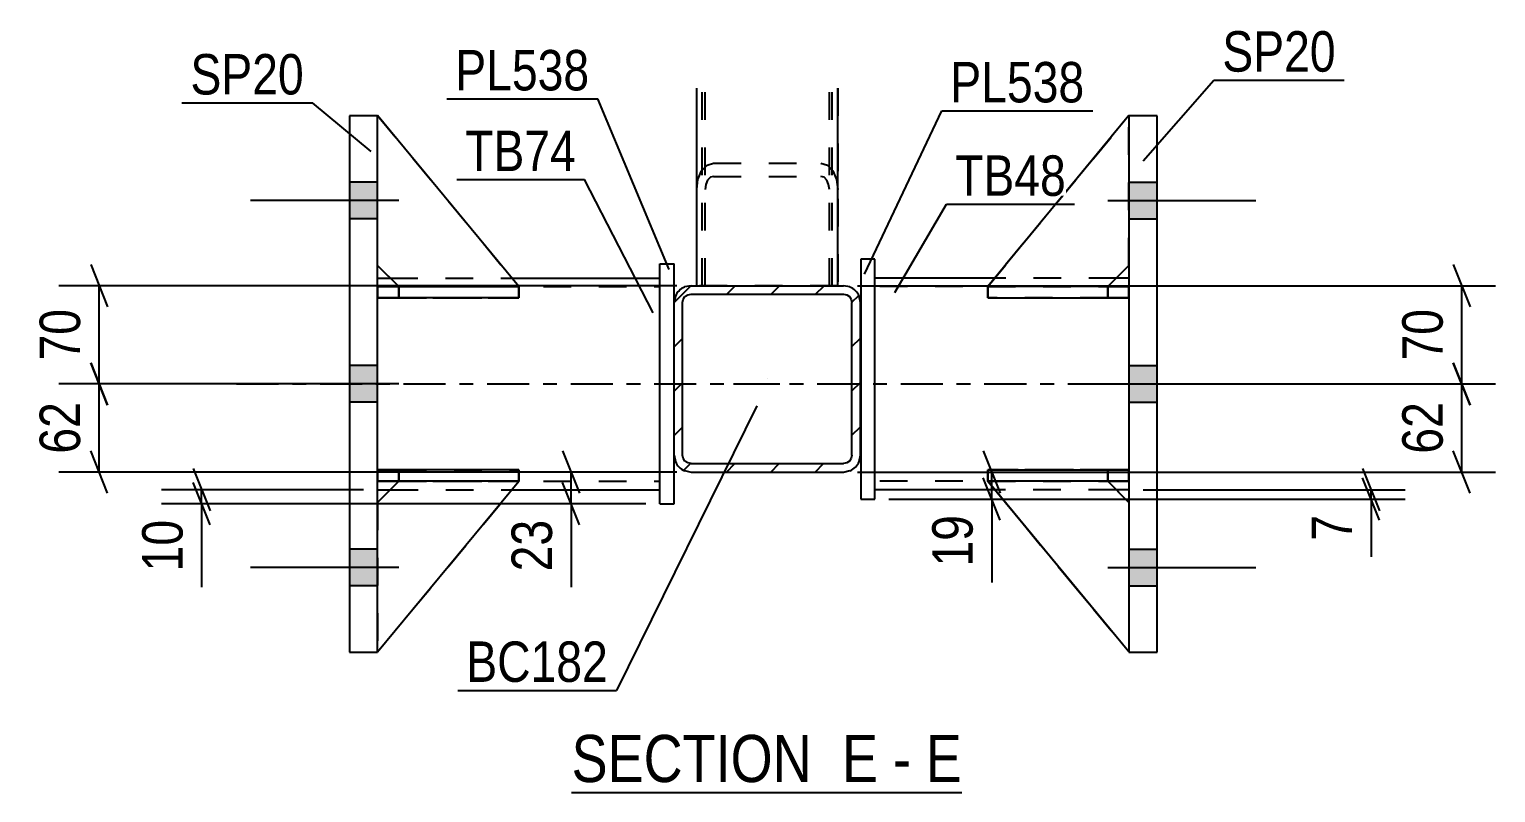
# Model space of a CAD drawing. Header units: millimetres. Extents: x 0 to 841, y 0 to 594.
# Drawn here: x 222.3 to 326.2, y 155.7 to 209.8 of the extents above; entities that cross this region are included whole.
import ezdxf

# ---------------------------------------------------------------- set-up
doc = ezdxf.new("R2010")
doc.units = ezdxf.units.MM
doc.linetypes.add('DXK_LINE_DOT2', pattern=[3.9198, 1.9599, -1.9599])
doc.linetypes.add('DXK_LINE_DOT3', pattern=[5.9187, 2.979, -0.9799, 0.9799, -0.9799])
doc.styles.add('Arial Narrow', font='ARIALN.TTF', dxfattribs={"height": 0.2})

# ---------------------------------------------------------------- blocks, each defined once
blk = doc.blocks.new('Unknown-814748373-16 - 6091')
at = {"color": 6, "linetype": 'Continuous'}
blk.add_line((260.73, 155.67), (288.38, 155.67), dxfattribs=at)
at = {"color": 0, "linetype": 'Continuous'}
for points in [[(278.84, 156.42), (278.84, 159.92), (260.73, 159.92), (260.73, 156.42)], [(282.45, 156.42), (282.45, 159.92), (279.89, 159.92), (279.89, 156.42)], [(284.77, 156.42), (284.77, 159.92), (283.5, 159.92), (283.5, 156.42)], [(288.38, 156.42), (288.38, 159.92), (285.82, 159.92), (285.82, 156.42)]]:
    blk.add_wipeout(points, dxfattribs=at)
at = {"color": 7, "linetype": 'Continuous', "style": 'Arial Narrow'}
for s, p in [('SECTION ', (260.73, 156.42)), ('E', (279.89, 156.42)), ('E', (285.82, 156.42)), ('-', (283.5, 156.42))]:
    blk.add_text(s, height=3.34, dxfattribs=at).set_placement(p)
blk = doc.blocks.new('Part-814748373-6192 - 6091')
at = {"color": 7, "linetype": 'DXK_LINE_DOT2'}
for p, q in [((269.59, 191.59), (269.59, 205.59)), ((269.99, 191.59), (269.99, 205.59)), ((279.19, 191.59), (279.19, 205.59)), ((279.59, 205.59), (279.59, 191.59)), ((279.59, 191.59), (269.59, 191.59))]:
    blk.add_line(p, q, dxfattribs=at)
blk = doc.blocks.new('Bolt-814748373-6168 - 6091')
at = {"linetype": 'Continuous'}
for points in [[(246.99, 196.33), (246.99, 198.93), (244.99, 198.93), (244.99, 196.33)], [(246.99, 196.33), (246.99, 198.93), (244.99, 198.93), (244.99, 196.33)], [(246.99, 196.33), (246.99, 198.93), (244.99, 198.93), (244.99, 196.33)], [(246.99, 183.33), (246.99, 185.93), (244.99, 185.93), (244.99, 183.33)], [(246.99, 183.33), (246.99, 185.93), (244.99, 185.93), (244.99, 183.33)], [(246.99, 170.33), (246.99, 172.93), (244.99, 172.93), (244.99, 170.33)], [(246.99, 170.33), (246.99, 172.93), (244.99, 172.93), (244.99, 170.33)], [(246.99, 170.33), (246.99, 172.93), (244.99, 172.93), (244.99, 170.33)]]:
    blk.add_hatch(color=1, dxfattribs=at).paths.add_polyline_path(points)
at = {"color": 1, "linetype": 'Continuous'}
for p, q in [((246.99, 198.93), (244.99, 198.93)), ((246.99, 198.93), (244.99, 198.93)), ((246.99, 198.93), (244.99, 198.93)), ((248.49, 197.63), (237.99, 197.63)), ((248.49, 197.63), (237.99, 197.63)), ((248.49, 197.63), (237.99, 197.63)), ((246.99, 196.33), (244.99, 196.33)), ((246.99, 196.33), (244.99, 196.33)), ((246.99, 196.33), (244.99, 196.33)), ((246.99, 185.93), (244.99, 185.93)), ((246.99, 185.93), (244.99, 185.93)), ((248.49, 184.63), (237.99, 184.63)), ((248.49, 184.63), (237.99, 184.63)), ((246.99, 183.33), (244.99, 183.33)), ((246.99, 183.33), (244.99, 183.33)), ((246.99, 172.93), (244.99, 172.93)), ((246.99, 172.93), (244.99, 172.93)), ((246.99, 172.93), (244.99, 172.93)), ((248.49, 171.63), (237.99, 171.63)), ((248.49, 171.63), (237.99, 171.63)), ((248.49, 171.63), (237.99, 171.63)), ((246.99, 170.33), (244.99, 170.33)), ((246.99, 170.33), (244.99, 170.33)), ((246.99, 170.33), (244.99, 170.33))]:
    blk.add_line(p, q, dxfattribs=at)
blk = doc.blocks.new('Part-814748373-6248 - 6091')
at = {"color": 2, "linetype": 'Continuous'}
for p, q in [((246.99, 177.74), (246.99, 178.54)), ((256.99, 178.54), (246.99, 178.54)), ((256.99, 177.74), (246.99, 177.74)), ((246.99, 177.74), (246.99, 177.74)), ((256.99, 177.74), (256.99, 178.54))]:
    blk.add_line(p, q, dxfattribs=at)
at = {"color": 7, "linetype": 'DXK_LINE_DOT2'}
for p, q in [((248.49, 178.54), (246.99, 178.54)), ((246.99, 177.74), (248.49, 177.74)), ((248.49, 177.74), (248.49, 178.54)), ((256.99, 178.54), (248.49, 178.54)), ((248.49, 177.74), (256.99, 177.74))]:
    blk.add_line(p, q, dxfattribs=at)
blk = doc.blocks.new('Part-814748373-6209 - 6091')
at = {"linetype": 'Continuous'}
h = blk.add_hatch(dxfattribs=at)
h.set_pattern_fill('', scale=0.7, style=0, pattern_type=0)
h.set_pattern_definition([(45, (269.1873, 191.5937), (-1.57154, 1.57154), [])])
h.paths.add_polyline_path([(279.99, 191.59), (269.19, 191.59), (268.73, 191.5), (268.34, 191.24), (268.08, 190.85), (267.99, 190.39), (267.99, 179.59), (268.08, 179.13), (268.34, 178.75), (268.73, 178.49), (269.19, 178.39), (279.99, 178.39), (280.45, 178.49), (280.84, 178.75), (281.1, 179.13), (281.19, 179.59), (281.19, 190.39), (281.1, 190.85), (280.84, 191.24), (280.45, 191.5)])
h.paths.add_polyline_path([(280.54, 190.62), (280.59, 190.39), (280.59, 179.59), (280.54, 179.36), (280.41, 179.17), (280.22, 179.04), (279.99, 178.99), (269.19, 178.99), (268.96, 179.04), (268.76, 179.17), (268.63, 179.36), (268.59, 179.59), (268.59, 190.39), (268.63, 190.62), (268.76, 190.82), (268.96, 190.95), (269.19, 190.99), (279.99, 190.99), (280.22, 190.95), (280.41, 190.82)])
at = {"color": 2, "linetype": 'Continuous'}
for p, q in [((269.19, 191.59), (268.73, 191.5)), ((269.19, 191.59), (279.99, 191.59)), ((280.45, 191.5), (279.99, 191.59)), ((268.08, 190.85), (267.99, 190.39)), ((267.99, 179.59), (267.99, 190.39)), ((268.59, 190.39), (268.63, 190.62)), ((268.59, 179.59), (268.59, 190.39)), ((268.63, 190.62), (268.76, 190.82)), ((268.76, 190.82), (268.96, 190.95)), ((268.96, 190.95), (269.19, 190.99)), ((269.19, 190.99), (279.99, 190.99)), ((279.99, 190.99), (280.22, 190.95)), ((280.22, 190.95), (280.41, 190.82)), ((280.41, 190.82), (280.54, 190.62)), ((280.54, 190.62), (280.59, 190.39)), ((280.59, 179.59), (280.59, 190.39)), ((281.19, 190.39), (281.1, 190.85)), ((281.19, 179.59), (281.19, 190.39)), ((267.99, 179.59), (268.08, 179.13)), ((268.63, 179.36), (268.59, 179.59)), ((268.76, 179.17), (268.63, 179.36)), ((268.96, 179.04), (268.76, 179.17)), ((269.19, 178.99), (268.96, 179.04)), ((269.19, 178.99), (279.99, 178.99)), ((280.22, 179.04), (279.99, 178.99)), ((280.41, 179.17), (280.22, 179.04)), ((280.54, 179.36), (280.41, 179.17)), ((280.59, 179.59), (280.54, 179.36)), ((281.1, 179.13), (281.19, 179.59)), ((268.73, 178.49), (269.19, 178.39)), ((269.19, 178.39), (279.99, 178.39)), ((279.99, 178.39), (280.45, 178.49))]:
    blk.add_line(p, q, dxfattribs=at)
at = {"color": 7, "linetype": 'DXK_LINE_DOT3'}
blk.add_line((274.59, 184.99), (274.59, 184.99), dxfattribs=at)
at = {"color": 2, "linetype": 'Continuous'}
for centre, start, end in [((269.19, 190.39), 112.5, 157.5), ((279.99, 190.39), 22.5, 67.5), ((269.19, 179.59), 202.5, 247.5), ((279.99, 179.59), 292.5, 337.5)]:
    blk.add_arc(centre, 1.2, start, end, dxfattribs=at)
blk = doc.blocks.new('Part-814748373-6193 - 6091')
at = {"color": 2, "linetype": 'Continuous'}
for p, q in [((269.59, 191.59), (269.59, 205.59)), ((279.59, 191.59), (279.59, 205.59))]:
    blk.add_line(p, q, dxfattribs=at)
at = {"color": 7, "linetype": 'DXK_LINE_DOT2'}
for p, q in [((270.19, 191.59), (270.19, 205.59)), ((278.99, 191.59), (278.99, 205.59)), ((269.68, 199.12), (269.94, 199.73)), ((269.94, 199.73), (270.33, 200.13)), ((270.33, 200.13), (270.79, 200.27)), ((270.79, 200.27), (278.39, 200.27)), ((278.39, 200.27), (278.85, 200.13)), ((278.85, 200.13), (279.24, 199.73)), ((279.24, 199.73), (279.5, 199.12)), ((269.59, 198.41), (269.68, 199.12)), ((270.23, 198.77), (270.19, 198.41)), ((270.36, 199.07), (270.23, 198.77)), ((270.56, 199.27), (270.36, 199.07)), ((270.79, 199.34), (270.56, 199.27)), ((270.79, 199.34), (278.39, 199.34)), ((278.62, 199.27), (278.39, 199.34)), ((278.81, 199.07), (278.62, 199.27)), ((278.94, 198.77), (278.81, 199.07)), ((278.99, 198.41), (278.94, 198.77)), ((279.5, 199.12), (279.59, 198.41)), ((269.59, 191.59), (279.59, 191.59))]:
    blk.add_line(p, q, dxfattribs=at)
blk = doc.blocks.new('Part-814748373-6233 - 6091')
at = {"color": 2, "linetype": 'Continuous'}
for p, q in [((246.99, 192.13), (247.88, 192.13)), ((256.49, 192.13), (266.99, 192.13)), ((246.99, 177.13), (247.89, 177.13)), ((256.5, 177.13), (266.99, 177.13))]:
    blk.add_line(p, q, dxfattribs=at)
at = {"color": 7, "linetype": 'DXK_LINE_DOT2'}
for p, q in [((246.99, 177.13), (246.99, 192.13)), ((246.99, 191.53), (266.99, 191.53)), ((247.88, 192.13), (256.49, 192.13)), ((266.99, 177.13), (266.99, 192.13)), ((246.99, 177.73), (266.99, 177.73)), ((247.89, 177.13), (256.5, 177.13))]:
    blk.add_line(p, q, dxfattribs=at)
at = {"color": 7, "linetype": 'DXK_LINE_DOT3'}
blk.add_line((236.99, 184.63), (276.99, 184.63), dxfattribs=at)
blk = doc.blocks.new('Bolt-814748373-6169 - 6091')
at = {"linetype": 'Continuous'}
for points in [[(302.21, 196.33), (302.21, 198.93), (300.21, 198.93), (300.21, 196.33)], [(302.21, 196.33), (302.21, 198.93), (300.21, 198.93), (300.21, 196.33)], [(302.21, 196.33), (302.21, 198.93), (300.21, 198.93), (300.21, 196.33)], [(302.21, 183.33), (302.21, 185.93), (300.21, 185.93), (300.21, 183.33)], [(302.21, 183.33), (302.21, 185.93), (300.21, 185.93), (300.21, 183.33)], [(302.21, 170.33), (302.21, 172.93), (300.21, 172.93), (300.21, 170.33)], [(302.21, 170.33), (302.21, 172.93), (300.21, 172.93), (300.21, 170.33)], [(302.21, 170.33), (302.21, 172.93), (300.21, 172.93), (300.21, 170.33)]]:
    blk.add_hatch(color=1, dxfattribs=at).paths.add_polyline_path(points)
at = {"color": 1, "linetype": 'Continuous'}
for p, q in [((300.21, 198.93), (302.21, 198.93)), ((300.21, 198.93), (302.21, 198.93)), ((300.21, 198.93), (302.21, 198.93)), ((298.71, 197.63), (309.21, 197.63)), ((298.71, 197.63), (309.21, 197.63)), ((298.71, 197.63), (309.21, 197.63)), ((300.21, 196.33), (302.21, 196.33)), ((300.21, 196.33), (302.21, 196.33)), ((300.21, 196.33), (302.21, 196.33)), ((300.21, 185.93), (302.21, 185.93)), ((300.21, 185.93), (302.21, 185.93)), ((298.71, 184.63), (309.21, 184.63)), ((298.71, 184.63), (309.21, 184.63)), ((300.21, 183.33), (302.21, 183.33)), ((300.21, 183.33), (302.21, 183.33)), ((300.21, 172.93), (302.21, 172.93)), ((300.21, 172.93), (302.21, 172.93)), ((300.21, 172.93), (302.21, 172.93)), ((298.71, 171.63), (309.21, 171.63)), ((298.71, 171.63), (309.21, 171.63)), ((298.71, 171.63), (309.21, 171.63)), ((300.21, 170.33), (302.21, 170.33)), ((300.21, 170.33), (302.21, 170.33)), ((300.21, 170.33), (302.21, 170.33))]:
    blk.add_line(p, q, dxfattribs=at)
blk = doc.blocks.new('Part-814748373-6218 - 6091')
at = {"color": 2, "linetype": 'Continuous'}
for p, q in [((290.71, 192.13), (282.21, 192.13)), ((300.21, 192.13), (299.32, 192.13)), ((290.7, 177.13), (282.21, 177.13)), ((300.21, 177.13), (299.3, 177.13))]:
    blk.add_line(p, q, dxfattribs=at)
at = {"color": 7, "linetype": 'DXK_LINE_DOT2'}
for p, q in [((282.21, 177.13), (282.21, 192.13)), ((300.21, 191.53), (282.21, 191.53)), ((299.32, 192.13), (290.71, 192.13)), ((300.21, 192.13), (300.21, 177.13)), ((300.21, 177.73), (282.21, 177.73)), ((299.3, 177.13), (290.7, 177.13))]:
    blk.add_line(p, q, dxfattribs=at)
at = {"color": 7, "linetype": 'DXK_LINE_DOT3'}
blk.add_line((272.21, 184.63), (310.21, 184.63), dxfattribs=at)
blk = doc.blocks.new('Part-814748373-6223 - 6091')
at = {"color": 2, "linetype": 'Continuous'}
for p, q in [((282.21, 193.47), (281.21, 193.47)), ((281.21, 193.47), (281.21, 176.47)), ((282.21, 176.47), (282.21, 193.47)), ((281.21, 176.47), (282.21, 176.47))]:
    blk.add_line(p, q, dxfattribs=at)
blk = doc.blocks.new('Part-814748373-6228 - 6091')
at = {"color": 2, "linetype": 'Continuous'}
for p, q in [((266.99, 176.14), (266.99, 193.14)), ((266.99, 193.14), (267.99, 193.14)), ((267.99, 190.39), (267.99, 193.14)), ((267.99, 176.14), (267.99, 179.59)), ((266.99, 176.14), (267.99, 176.14))]:
    blk.add_line(p, q, dxfattribs=at)
at = {"color": 7, "linetype": 'DXK_LINE_DOT2'}
blk.add_line((267.99, 179.59), (267.99, 190.39), dxfattribs=at)
blk = doc.blocks.new('Part-814748373-6234 - 6091')
at = {"color": 2, "linetype": 'Continuous'}
for p, q in [((290.21, 177.73), (290.21, 177.73)), ((298.71, 177.73), (290.21, 177.73)), ((300.21, 165.64), (290.21, 177.73)), ((298.71, 177.73), (298.71, 177.73)), ((298.71, 177.73), (300.21, 176.23))]:
    blk.add_line(p, q, dxfattribs=at)
at = {"color": 7, "linetype": 'DXK_LINE_DOT2'}
for p, q in [((290.21, 177.73), (298.71, 177.73)), ((300.21, 165.64), (290.21, 177.73)), ((298.71, 177.73), (300.21, 176.23)), ((300.21, 176.23), (300.21, 165.64))]:
    blk.add_line(p, q, dxfattribs=at)
blk = doc.blocks.new('Part-814748373-6235 - 6091')
at = {"color": 7, "linetype": 'DXK_LINE_DOT2'}
for p, q in [((290.21, 177.73), (298.71, 177.73)), ((300.21, 165.64), (290.21, 177.73)), ((290.21, 177.73), (290.21, 177.73)), ((298.71, 177.73), (290.21, 177.73)), ((290.21, 177.73), (300.21, 165.64)), ((298.71, 177.73), (300.21, 176.23)), ((298.71, 177.73), (298.71, 177.73)), ((300.21, 176.23), (298.71, 177.73)), ((300.21, 176.23), (300.21, 165.64))]:
    blk.add_line(p, q, dxfattribs=at)
blk = doc.blocks.new('Part-814748373-6236 - 6091')
at = {"color": 2, "linetype": 'Continuous'}
for p, q in [((300.21, 203.64), (290.21, 191.53)), ((300.21, 203.63), (300.21, 203.64)), ((300.21, 203.64), (300.21, 203.64)), ((298.72, 191.54), (300.21, 193.03)), ((291.46, 191.53), (290.21, 191.53)), ((290.21, 191.53), (290.21, 191.53))]:
    blk.add_line(p, q, dxfattribs=at)
at = {"color": 7, "linetype": 'DXK_LINE_DOT2'}
for p, q in [((300.21, 203.64), (290.21, 191.53)), ((300.21, 193.03), (300.21, 203.63)), ((298.71, 191.53), (300.21, 193.03)), ((298.71, 191.53), (290.21, 191.53)), ((298.71, 191.53), (291.46, 191.53)), ((298.71, 191.53), (298.72, 191.54)), ((298.71, 191.53), (298.71, 191.53))]:
    blk.add_line(p, q, dxfattribs=at)
blk = doc.blocks.new('Part-814748373-6237 - 6091')
at = {"color": 7, "linetype": 'DXK_LINE_DOT2'}
for p, q in [((300.21, 203.64), (290.21, 191.53)), ((290.21, 191.53), (300.21, 203.64)), ((300.21, 193.03), (300.21, 203.64)), ((298.71, 191.53), (300.21, 193.03)), ((298.71, 191.53), (300.21, 193.03)), ((290.21, 191.53), (298.71, 191.53)), ((290.21, 191.53), (290.21, 191.53)), ((298.71, 191.53), (290.21, 191.53)), ((298.71, 191.53), (298.71, 191.53))]:
    blk.add_line(p, q, dxfattribs=at)
blk = doc.blocks.new('Part-814748373-6238 - 6091')
at = {"color": 7, "linetype": 'DXK_LINE_DOT2'}
for p, q in [((290.21, 177.74), (290.21, 178.54)), ((290.21, 178.54), (298.71, 178.54)), ((300.21, 178.54), (290.21, 178.54)), ((298.71, 177.74), (290.21, 177.74)), ((290.21, 177.74), (300.21, 177.74)), ((298.71, 177.74), (298.71, 178.54)), ((298.71, 178.54), (300.21, 178.54)), ((300.21, 177.74), (298.71, 177.74)), ((300.21, 177.74), (300.21, 178.54)), ((300.21, 177.74), (300.21, 178.54)), ((300.21, 178.54), (300.21, 178.54)), ((300.21, 177.74), (300.21, 177.74))]:
    blk.add_line(p, q, dxfattribs=at)
blk = doc.blocks.new('Part-814748373-6239 - 6091')
at = {"color": 7, "linetype": 'DXK_LINE_DOT2'}
for p, q in [((290.21, 190.74), (290.21, 191.54)), ((290.21, 191.54), (298.71, 191.54)), ((300.21, 191.54), (290.21, 191.54)), ((298.71, 190.74), (298.71, 191.54)), ((298.71, 191.54), (300.21, 191.54)), ((300.21, 190.74), (300.21, 191.54)), ((300.21, 190.74), (300.21, 191.54)), ((300.21, 191.54), (300.21, 191.54)), ((298.71, 190.74), (290.21, 190.74)), ((290.21, 190.74), (300.21, 190.74)), ((300.21, 190.74), (298.71, 190.74)), ((300.21, 190.74), (300.21, 190.74))]:
    blk.add_line(p, q, dxfattribs=at)
blk = doc.blocks.new('Part-814748373-6240 - 6091')
at = {"color": 2, "linetype": 'Continuous'}
for p, q in [((290.21, 178.54), (300.21, 178.54)), ((290.21, 178.54), (290.21, 177.74)), ((300.21, 177.74), (290.21, 177.74)), ((300.21, 178.54), (300.21, 178.54)), ((300.21, 177.74), (300.21, 178.54))]:
    blk.add_line(p, q, dxfattribs=at)
at = {"color": 7, "linetype": 'DXK_LINE_DOT2'}
for p, q in [((298.71, 178.54), (290.21, 178.54)), ((290.21, 177.74), (298.71, 177.74)), ((300.21, 178.54), (298.71, 178.54)), ((298.71, 178.54), (298.71, 177.74)), ((298.71, 177.74), (300.21, 177.74)), ((300.21, 178.54), (300.21, 178.54))]:
    blk.add_line(p, q, dxfattribs=at)
blk = doc.blocks.new('Part-814748373-6241 - 6091')
at = {"color": 2, "linetype": 'Continuous'}
for p, q in [((290.22, 191.54), (290.21, 191.54)), ((290.21, 191.54), (290.21, 190.74)), ((300.21, 191.54), (291.46, 191.54)), ((300.21, 191.54), (300.21, 191.54)), ((300.21, 191.54), (300.21, 190.74)), ((290.21, 190.74), (300.21, 190.74))]:
    blk.add_line(p, q, dxfattribs=at)
at = {"color": 7, "linetype": 'DXK_LINE_DOT2'}
for p, q in [((291.46, 191.54), (290.22, 191.54)), ((298.71, 191.54), (290.22, 191.54)), ((298.71, 191.54), (300.21, 191.54)), ((298.71, 191.54), (298.71, 190.74)), ((300.21, 191.54), (300.21, 191.54)), ((290.21, 190.74), (298.71, 190.74)), ((298.71, 190.74), (300.21, 190.74))]:
    blk.add_line(p, q, dxfattribs=at)
blk = doc.blocks.new('Part-814748373-6242 - 6091')
at = {"color": 2, "linetype": 'Continuous'}
for p, q in [((248.49, 177.73), (246.99, 176.23)), ((246.99, 165.64), (256.99, 177.73)), ((256.99, 177.73), (248.49, 177.73)), ((248.49, 177.73), (248.49, 177.73)), ((256.99, 177.73), (256.99, 177.73))]:
    blk.add_line(p, q, dxfattribs=at)
at = {"color": 7, "linetype": 'DXK_LINE_DOT2'}
for p, q in [((246.99, 176.23), (248.49, 177.73)), ((246.99, 165.64), (256.99, 177.73)), ((248.49, 177.73), (256.99, 177.73)), ((246.99, 176.23), (246.99, 165.64))]:
    blk.add_line(p, q, dxfattribs=at)
blk = doc.blocks.new('Part-814748373-6243 - 6091')
at = {"color": 7, "linetype": 'DXK_LINE_DOT2'}
for p, q in [((248.49, 177.73), (246.99, 176.23)), ((246.99, 165.64), (256.99, 177.73)), ((246.99, 176.23), (248.49, 177.73)), ((246.99, 165.64), (256.99, 177.73)), ((256.99, 177.73), (248.49, 177.73)), ((248.49, 177.73), (248.49, 177.73)), ((248.49, 177.73), (256.99, 177.73)), ((256.99, 177.73), (256.99, 177.73)), ((246.99, 176.23), (246.99, 165.64))]:
    blk.add_line(p, q, dxfattribs=at)
blk = doc.blocks.new('Part-814748373-6244 - 6091')
at = {"color": 2, "linetype": 'Continuous'}
for p, q in [((246.99, 203.64), (246.99, 203.64)), ((246.99, 203.64), (246.99, 203.63)), ((256.99, 191.53), (246.99, 203.64)), ((248.48, 191.54), (246.99, 193.03)), ((255.74, 191.53), (256.99, 191.53)), ((256.99, 191.53), (256.99, 191.53))]:
    blk.add_line(p, q, dxfattribs=at)
at = {"color": 7, "linetype": 'DXK_LINE_DOT2'}
for p, q in [((246.99, 203.64), (256.99, 191.53)), ((246.99, 193.03), (246.99, 203.63)), ((248.49, 191.53), (246.99, 193.03)), ((248.49, 191.53), (248.48, 191.54)), ((256.99, 191.53), (248.49, 191.53)), ((248.49, 191.53), (248.49, 191.53)), ((248.49, 191.53), (255.74, 191.53))]:
    blk.add_line(p, q, dxfattribs=at)
blk = doc.blocks.new('Part-814748373-6245 - 6091')
at = {"color": 7, "linetype": 'DXK_LINE_DOT2'}
for p, q in [((246.99, 193.03), (246.99, 203.64)), ((246.99, 203.64), (256.99, 191.53)), ((246.99, 203.64), (256.99, 191.53)), ((248.49, 191.53), (246.99, 193.03)), ((248.49, 191.53), (246.99, 193.03)), ((256.99, 191.53), (248.49, 191.53)), ((248.49, 191.53), (248.49, 191.53)), ((248.49, 191.53), (256.99, 191.53)), ((256.99, 191.53), (256.99, 191.53))]:
    blk.add_line(p, q, dxfattribs=at)
blk = doc.blocks.new('Part-814748373-6246 - 6091')
at = {"color": 7, "linetype": 'DXK_LINE_DOT2'}
for p, q in [((246.99, 178.54), (248.49, 178.54)), ((256.99, 178.54), (246.99, 178.54)), ((246.99, 178.54), (246.99, 178.54)), ((246.99, 178.54), (246.99, 177.74)), ((246.99, 178.54), (246.99, 177.74)), ((248.49, 177.74), (246.99, 177.74)), ((246.99, 177.74), (256.99, 177.74)), ((246.99, 177.74), (246.99, 177.74)), ((248.49, 178.54), (256.99, 178.54)), ((248.49, 178.54), (248.49, 177.74)), ((256.99, 177.74), (248.49, 177.74)), ((256.99, 178.54), (256.99, 177.74))]:
    blk.add_line(p, q, dxfattribs=at)
blk = doc.blocks.new('Part-814748373-6247 - 6091')
at = {"color": 7, "linetype": 'DXK_LINE_DOT2'}
for p, q in [((246.99, 191.54), (248.49, 191.54)), ((256.75, 191.54), (246.99, 191.54)), ((246.99, 191.54), (246.99, 191.54)), ((246.99, 191.54), (246.99, 190.74)), ((246.99, 191.54), (246.99, 190.74)), ((248.49, 191.54), (256.99, 191.54)), ((248.49, 191.54), (248.49, 190.74)), ((256.99, 191.54), (256.99, 190.74)), ((248.49, 190.74), (246.99, 190.74)), ((246.99, 190.74), (256.99, 190.74)), ((246.99, 190.74), (246.99, 190.74)), ((256.99, 190.74), (248.49, 190.74))]:
    blk.add_line(p, q, dxfattribs=at)
blk = doc.blocks.new('Part-814748373-6249 - 6091')
at = {"color": 2, "linetype": 'Continuous'}
for p, q in [((246.99, 190.74), (246.99, 191.54)), ((246.99, 191.54), (255.74, 191.54)), ((256.99, 191.54), (256.98, 191.54)), ((256.99, 190.74), (256.99, 191.54)), ((256.99, 190.74), (246.99, 190.74)), ((246.99, 190.74), (246.99, 190.74))]:
    blk.add_line(p, q, dxfattribs=at)
at = {"color": 7, "linetype": 'DXK_LINE_DOT2'}
for p, q in [((248.49, 191.54), (246.99, 191.54)), ((248.49, 190.74), (248.49, 191.54)), ((248.49, 191.54), (256.98, 191.54)), ((246.99, 190.74), (248.49, 190.74)), ((248.49, 190.74), (256.99, 190.74))]:
    blk.add_line(p, q, dxfattribs=at)
blk = doc.blocks.new('Part-814748373-6254 - 6091')
at = {"color": 2, "linetype": 'Continuous'}
for p, q in [((302.21, 203.63), (300.21, 203.63)), ((300.21, 203.63), (300.21, 165.63)), ((302.21, 165.63), (302.21, 203.63)), ((300.21, 165.63), (302.21, 165.63))]:
    blk.add_line(p, q, dxfattribs=at)
blk = doc.blocks.new('Part-814748373-6259 - 6091')
at = {"color": 2, "linetype": 'Continuous'}
for p, q in [((244.99, 203.63), (244.99, 165.63)), ((246.99, 203.63), (244.99, 203.63)), ((246.99, 165.63), (246.99, 203.63)), ((244.99, 165.63), (246.99, 165.63))]:
    blk.add_line(p, q, dxfattribs=at)
blk = doc.blocks.new('StraightDimension-814748373-6296 - 6091')
at = {"color": 7, "linetype": 'Continuous'}
for p, q in [((323.19, 186.13), (324.39, 183.13)), ((307.71, 184.63), (326.19, 184.63)), ((323.79, 178.39), (323.79, 184.63)), ((324.39, 176.89), (323.19, 179.89)), ((280.99, 178.39), (326.19, 178.39))]:
    blk.add_line(p, q, dxfattribs=at)
at = {"color": 0}
blk.add_wipeout([(323.04, 183.94), (318.84, 183.94), (318.84, 179.09), (323.04, 179.09)], dxfattribs=at)
at = {"color": 3, "style": 'Arial Narrow'}
blk.add_text('62', height=2.863, rotation=90.0002, dxfattribs=at).set_placement((322.44, 179.69))
blk = doc.blocks.new('StraightDimension-814748373-6385 - 6091')
at = {"color": 7, "linetype": 'Continuous'}
for p, q in [((289.89, 179.89), (291.09, 176.89)), ((280.99, 178.39), (292.89, 178.39)), ((291.09, 174.97), (289.89, 177.97)), ((290.49, 176.47), (290.49, 178.39)), ((283.21, 176.47), (292.89, 176.47)), ((290.49, 176.47), (290.49, 170.57)), ((290.49, 176.47), (290.49, 170.57))]:
    blk.add_line(p, q, dxfattribs=at)
at = {"color": 0}
blk.add_wipeout([(289.74, 175.95), (285.54, 175.95), (285.54, 171.09), (289.74, 171.09)], dxfattribs=at)
at = {"color": 3, "style": 'Arial Narrow'}
blk.add_text('19', height=2.863, rotation=90.0002, dxfattribs=at).set_placement((289.14, 171.69))
blk = doc.blocks.new('StraightDimension-814748373-6333 - 6091')
at = {"color": 7, "linetype": 'Continuous'}
for p, q in [((226.66, 186.13), (227.86, 183.13)), ((239.49, 184.63), (224.41, 184.63)), ((227.26, 178.39), (227.26, 184.63)), ((227.86, 176.89), (226.66, 179.89)), ((268.19, 178.39), (224.41, 178.39))]:
    blk.add_line(p, q, dxfattribs=at)
at = {"color": 0}
blk.add_wipeout([(226.51, 183.94), (222.31, 183.94), (222.31, 179.09), (226.51, 179.09)], dxfattribs=at)
at = {"color": 3, "style": 'Arial Narrow'}
blk.add_text('62', height=2.863, rotation=90.0002, dxfattribs=at).set_placement((225.91, 179.69))
blk = doc.blocks.new('StraightDimension-814748373-6278 - 6091')
at = {"color": 7, "linetype": 'Continuous'}
for p, q in [((323.19, 193.09), (324.39, 190.09)), ((280.99, 191.59), (326.19, 191.59)), ((323.79, 184.63), (323.79, 191.59)), ((324.39, 183.13), (323.19, 186.13)), ((307.71, 184.63), (326.19, 184.63))]:
    blk.add_line(p, q, dxfattribs=at)
at = {"color": 0}
blk.add_wipeout([(323.04, 190.54), (318.84, 190.54), (318.84, 185.69), (323.04, 185.69)], dxfattribs=at)
at = {"color": 3, "style": 'Arial Narrow'}
blk.add_text('70', height=2.863, rotation=90.0002, dxfattribs=at).set_placement((322.44, 186.29))
blk = doc.blocks.new('StraightDimension-814748373-6352 - 6091')
at = {"color": 7, "linetype": 'Continuous'}
for p, q in [((316.77, 178.63), (317.97, 175.63)), ((317.97, 174.97), (316.77, 177.97)), ((301.21, 177.13), (319.77, 177.13)), ((317.37, 176.47), (317.37, 177.13)), ((283.21, 176.47), (319.77, 176.47)), ((317.37, 176.47), (317.37, 172.39)), ((317.37, 176.47), (317.37, 172.39))]:
    blk.add_line(p, q, dxfattribs=at)
at = {"color": 0}
blk.add_wipeout([(316.62, 175.95), (312.42, 175.95), (312.42, 172.92), (316.62, 172.92)], dxfattribs=at)
at = {"color": 3, "style": 'Arial Narrow'}
blk.add_text('7', height=2.86, rotation=90.0002, dxfattribs=at).set_placement((316.02, 173.52))
blk = doc.blocks.new('StraightDimension-814748373-6363 - 6091')
at = {"color": 7, "linetype": 'Continuous'}
for p, q in [((233.92, 178.63), (235.12, 175.63)), ((235.12, 174.64), (233.92, 177.64)), ((245.99, 177.13), (231.67, 177.13)), ((234.52, 176.14), (234.52, 177.13)), ((265.99, 176.14), (231.67, 176.14)), ((234.52, 176.14), (234.52, 170.23)), ((234.52, 176.14), (234.52, 170.23))]:
    blk.add_line(p, q, dxfattribs=at)
at = {"color": 0}
blk.add_wipeout([(233.77, 175.61), (229.57, 175.61), (229.57, 170.75), (233.77, 170.75)], dxfattribs=at)
at = {"color": 3, "style": 'Arial Narrow'}
blk.add_text('10', height=2.863, rotation=90.0002, dxfattribs=at).set_placement((233.17, 171.35))
blk = doc.blocks.new('StraightDimension-814748373-6374 - 6091')
at = {"color": 7, "linetype": 'Continuous'}
for p, q in [((260.09, 179.89), (261.29, 176.89)), ((268.19, 178.39), (257.84, 178.39)), ((261.29, 174.64), (260.09, 177.64)), ((260.69, 176.14), (260.69, 178.39)), ((265.99, 176.14), (257.84, 176.14)), ((260.69, 176.14), (260.69, 170.23)), ((260.69, 176.14), (260.69, 170.23))]:
    blk.add_line(p, q, dxfattribs=at)
at = {"color": 0}
blk.add_wipeout([(259.94, 175.61), (255.74, 175.61), (255.74, 170.75), (259.94, 170.75)], dxfattribs=at)
at = {"color": 3, "style": 'Arial Narrow'}
blk.add_text('23', height=2.863, rotation=90.0002, dxfattribs=at).set_placement((259.34, 171.35))
blk = doc.blocks.new('StraightDimension-814748373-6314 - 6091')
at = {"color": 7, "linetype": 'Continuous'}
for p, q in [((226.66, 193.09), (227.86, 190.09)), ((268.19, 191.59), (224.41, 191.59)), ((227.26, 184.63), (227.26, 191.59)), ((227.86, 183.13), (226.66, 186.13)), ((239.49, 184.63), (224.41, 184.63))]:
    blk.add_line(p, q, dxfattribs=at)
at = {"color": 0}
blk.add_wipeout([(226.51, 190.54), (222.31, 190.54), (222.31, 185.69), (226.51, 185.69)], dxfattribs=at)
at = {"color": 3, "style": 'Arial Narrow'}
blk.add_text('70', height=2.863, rotation=90.0002, dxfattribs=at).set_placement((225.91, 186.29))
blk = doc.blocks.new('Mark-814748373-6205 - 6091')
at = {"color": 30, "linetype": 'Continuous'}
for p in [(273.86, 183.07), (252.67, 162.92)]:
    blk.add_line(p, (263.92, 162.92), dxfattribs=at)
at = {"color": 0}
blk.add_wipeout([(263.32, 163.52), (263.32, 166.52), (253.27, 166.52), (253.27, 163.52)], dxfattribs=at)
blk.add_wipeout([(263.32, 163.52), (263.32, 166.52), (253.27, 166.52), (253.27, 163.52)], dxfattribs=at)
at = {"color": 3, "style": 'Arial Narrow'}
blk.add_text('BC182', height=2.863, dxfattribs=at).set_placement((253.27, 163.52))
blk = doc.blocks.new('Mark-814748373-6214 - 6091')
at = {"color": 30, "linetype": 'Continuous'}
for p, q in [((283.62, 191.12), (287.3, 197.36)), ((287.3, 197.36), (296.36, 197.36))]:
    blk.add_line(p, q, dxfattribs=at)
at = {"color": 0}
blk.add_wipeout([(295.76, 197.96), (295.76, 200.96), (287.9, 200.96), (287.9, 197.96)], dxfattribs=at)
blk.add_wipeout([(295.76, 197.96), (295.76, 200.96), (287.9, 200.96), (287.9, 197.96)], dxfattribs=at)
at = {"color": 3, "style": 'Arial Narrow'}
blk.add_text('TB48', height=2.863, dxfattribs=at).set_placement((287.9, 197.96))
blk = doc.blocks.new('Mark-814748373-6219 - 6091')
at = {"color": 30, "linetype": 'Continuous'}
for p, q in [((281.47, 192.41), (286.96, 203.98)), ((286.96, 203.98), (297.66, 203.98))]:
    blk.add_line(p, q, dxfattribs=at)
at = {"color": 0}
blk.add_wipeout([(297.06, 204.58), (297.06, 207.58), (287.56, 207.58), (287.56, 204.58)], dxfattribs=at)
blk.add_wipeout([(297.06, 204.58), (297.06, 207.58), (287.56, 207.58), (287.56, 204.58)], dxfattribs=at)
at = {"color": 3, "style": 'Arial Narrow'}
blk.add_text('PL538', height=2.863, dxfattribs=at).set_placement((287.56, 204.58))
blk = doc.blocks.new('Mark-814748373-6224 - 6091')
at = {"color": 30, "linetype": 'Continuous'}
for p in [(251.89, 204.83), (267.65, 192.75)]:
    blk.add_line(p, (262.59, 204.83), dxfattribs=at)
at = {"color": 0}
blk.add_wipeout([(261.99, 205.43), (261.99, 208.43), (252.49, 208.43), (252.49, 205.43)], dxfattribs=at)
blk.add_wipeout([(261.99, 205.43), (261.99, 208.43), (252.49, 208.43), (252.49, 205.43)], dxfattribs=at)
at = {"color": 3, "style": 'Arial Narrow'}
blk.add_text('PL538', height=2.863, dxfattribs=at).set_placement((252.49, 205.43))
blk = doc.blocks.new('Mark-814748373-6229 - 6091')
at = {"color": 30, "linetype": 'Continuous'}
for p in [(252.59, 199.11), (266.51, 189.67)]:
    blk.add_line(p, (261.65, 199.11), dxfattribs=at)
at = {"color": 0}
blk.add_wipeout([(261.05, 199.71), (261.05, 202.71), (253.19, 202.71), (253.19, 199.71)], dxfattribs=at)
blk.add_wipeout([(261.05, 199.71), (261.05, 202.71), (253.19, 202.71), (253.19, 199.71)], dxfattribs=at)
at = {"color": 3, "style": 'Arial Narrow'}
blk.add_text('TB74', height=2.863, dxfattribs=at).set_placement((253.19, 199.71))
blk = doc.blocks.new('Mark-814748373-6250 - 6091')
at = {"color": 30, "linetype": 'Continuous'}
for p, q in [((301.21, 200.43), (306.23, 206.16)), ((306.23, 206.16), (315.47, 206.16))]:
    blk.add_line(p, q, dxfattribs=at)
at = {"color": 0}
blk.add_wipeout([(314.87, 206.76), (314.87, 209.76), (306.83, 209.76), (306.83, 206.76)], dxfattribs=at)
blk.add_wipeout([(314.87, 206.76), (314.87, 209.76), (306.83, 209.76), (306.83, 206.76)], dxfattribs=at)
at = {"color": 3, "style": 'Arial Narrow'}
blk.add_text('SP20', height=2.863, dxfattribs=at).set_placement((306.83, 206.76))
blk = doc.blocks.new('Mark-814748373-6255 - 6091')
at = {"color": 30, "linetype": 'Continuous'}
for p in [(233.13, 204.54), (246.53, 201.11)]:
    blk.add_line(p, (242.37, 204.54), dxfattribs=at)
at = {"color": 0}
blk.add_wipeout([(241.77, 205.14), (241.77, 208.14), (233.73, 208.14), (233.73, 205.14)], dxfattribs=at)
blk.add_wipeout([(241.77, 205.14), (241.77, 208.14), (233.73, 208.14), (233.73, 205.14)], dxfattribs=at)
at = {"color": 3, "style": 'Arial Narrow'}
blk.add_text('SP20', height=2.863, dxfattribs=at).set_placement((233.73, 205.14))

msp = doc.modelspace()

# ---------------------------------------------------------------- block references
for name in ['Part-814748373-6192 - 6091', 'Part-814748373-6193 - 6091', 'Part-814748373-6259 - 6091', 'Part-814748373-6244 - 6091', 'Part-814748373-6245 - 6091', 'Part-814748373-6236 - 6091', 'Part-814748373-6237 - 6091', 'Part-814748373-6254 - 6091', 'Bolt-814748373-6168 - 6091', 'Bolt-814748373-6169 - 6091', 'Part-814748373-6223 - 6091', 'Part-814748373-6228 - 6091', 'Part-814748373-6233 - 6091', 'Part-814748373-6247 - 6091', 'Part-814748373-6249 - 6091', 'Part-814748373-6209 - 6091', 'Part-814748373-6218 - 6091', 'Part-814748373-6239 - 6091', 'Part-814748373-6241 - 6091', 'Part-814748373-6248 - 6091', 'Part-814748373-6246 - 6091', 'Part-814748373-6242 - 6091', 'Part-814748373-6243 - 6091', 'Part-814748373-6238 - 6091', 'Part-814748373-6240 - 6091', 'Part-814748373-6234 - 6091', 'Part-814748373-6235 - 6091', 'Unknown-814748373-16 - 6091']:
    msp.add_blockref(name, (0, 0))

# ---------------------------------------------------------------- next in the draw order: block references
for name in ['Mark-814748373-6250 - 6091', 'Mark-814748373-6255 - 6091', 'StraightDimension-814748373-6333 - 6091', 'StraightDimension-814748373-6296 - 6091']:
    msp.add_blockref(name, (0, 0))

# ---------------------------------------------------------------- next in the draw order: block references
for name in ['StraightDimension-814748373-6314 - 6091', 'StraightDimension-814748373-6278 - 6091', 'StraightDimension-814748373-6385 - 6091', 'StraightDimension-814748373-6363 - 6091']:
    msp.add_blockref(name, (0, 0))

# ---------------------------------------------------------------- next in the draw order: block references
for name in ['Mark-814748373-6224 - 6091', 'Mark-814748373-6214 - 6091', 'StraightDimension-814748373-6374 - 6091', 'StraightDimension-814748373-6352 - 6091']:
    msp.add_blockref(name, (0, 0))

# ---------------------------------------------------------------- next in the draw order: block references
for name in ['Mark-814748373-6219 - 6091', 'Mark-814748373-6229 - 6091', 'Mark-814748373-6205 - 6091']:
    msp.add_blockref(name, (0, 0))

doc.saveas('drawing.dxf')
